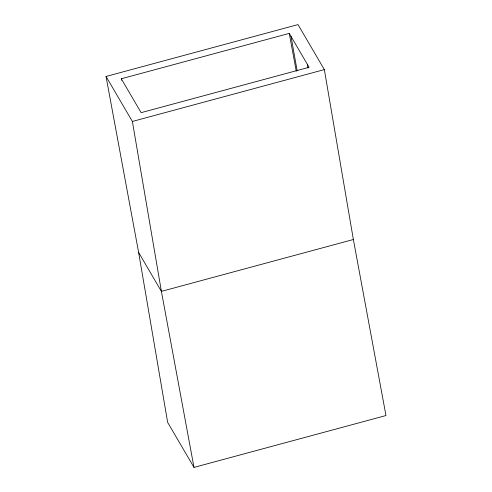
<?xml version="1.0" encoding="UTF-8"?>
<svg xmlns="http://www.w3.org/2000/svg" width="492" height="492" viewBox="0 0 492 492"><rect width="100%" height="100%" fill="white"/><g stroke="black" fill="none" stroke-linecap="round" stroke-linejoin="round"><path stroke-width="0.74" d="M106.032 76.457L298.004 24.6L324.345 69.6L353.367 239.518L385.968 415.543L193.996 467.4L167.655 422.4L138.633 252.482L106.032 76.457L132.379 121.456L161.401 291.375L193.996 467.4M121.284 78.769L289.259 33.395L309.093 67.287L141.124 112.662L121.284 78.769L121.561 80.282M132.379 121.456L324.345 69.6M353.367 239.518L161.401 291.375L138.633 252.482M289.259 33.395L296.252 71.168M307.309 64.231L307.98 68.007M291.043 36.451L297.1 70.442"/></g></svg>
